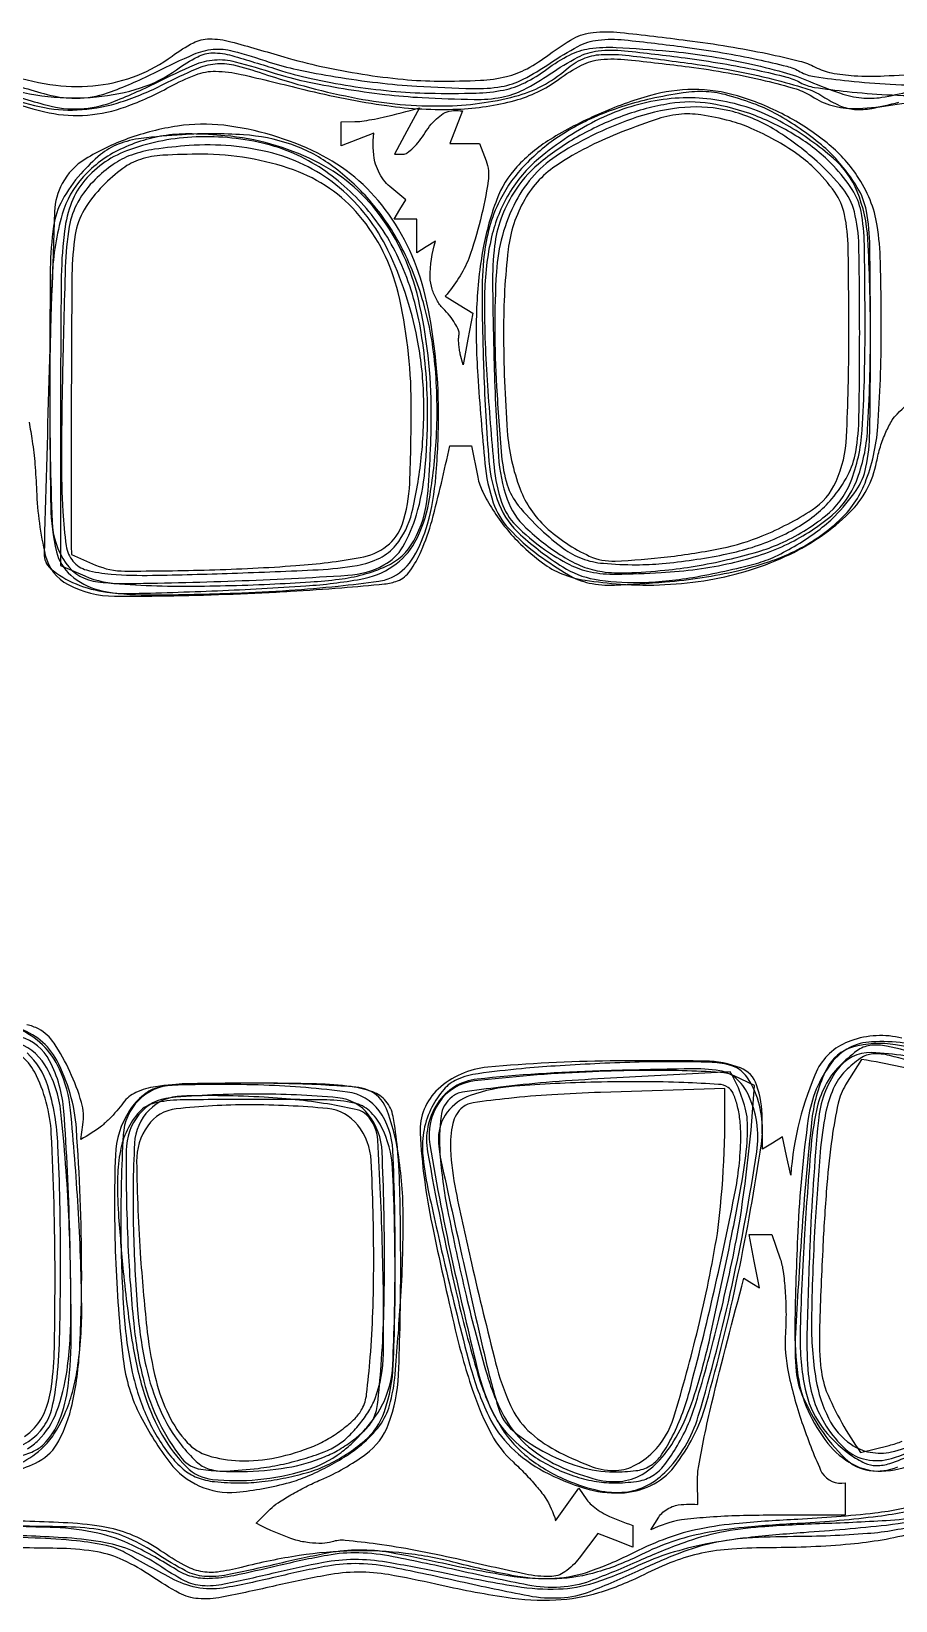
# Model space of a CAD drawing. Extents: x 0 to 564, y 0 to 802.
# Drawn here: x 251.3 to 331.3, y 114.1 to 259.4 of the extents above; entities that cross this region are included whole.
import ezdxf

# ---------------------------------------------------------------- set-up
doc = ezdxf.new("R2010")
doc.units = 0

msp = doc.modelspace()

# ---------------------------------------------------------------- linework, layer by layer
at = {"color": 8}
for points in [[(248, 255, 0.019295), (252.764309, 253.527975, 0.07595), (255.809729, 253.193253, 0.081225), (258.711459, 253.79426, 0.023998), (262.8797, 255.627319, -0.01186), (266.335151, 257.248139, -0.082278), (268.139782, 257.710258, -0.087736), (269.949405, 257.549647, -0.014409), (273.32605, 256.533325, 0.028371), (275.901023, 255.836013, 0.01149), (279.477032, 255.167709, 0.011325), (283.366574, 254.623059, 0.01413), (287, 254.301697, 0.007828), (292.181377, 254.071986, 0.049764), (294.806465, 254.258141, 0.076034), (296.843977, 254.937911, 0.031926), (299.333008, 256.421875, -0.028446), (301.89882, 257.975933, -0.092535), (303.788242, 258.566956, -0.056392), (306.220898, 258.58144, -0.00604), (311.833008, 257.911621, -0.009044), (315.297961, 257.391672, -0.0108), (318.541569, 256.772453, -0.009646), (321.242929, 256.141301, -0.066985), (322.5, 255.635437, 0.093255), (323.820558, 255.182545, 0.010364), (326.99688, 254.787666, 0.012328), (330.832886, 254.486685, 0.009695), (335, 254.343872, -0.005016)], [(249.21247, 128.056568, 0.186725), (252.443298, 130.222534), (252.443298, 130.222534, 0.095969), (253.221111, 131.96586, 0.032115), (253.679012, 134.73114, 0.019931), (253.931098, 138.925113, 0.005044), (254, 145.754639, 0.011212), (253.76507, 156.229847, 0.062467), (252.818007, 161.759705, 0.134031), (250.905589, 164.804218, 0.140418)], [(334.206787, 163.628235, 0.008505), (330.760206, 164.566933, 0.078892), (329.22718, 164.707504, 0.137253), (328.08429, 164.30474, 0.043472), (326.686676, 163.131104, 0.092484), (325.559855, 161.487406, 0.055602), (324.846539, 159.224976, 0.028385), (324.345673, 155.607375, 0.005025), (323.861389, 148.776123, 0.011891), (323.53908, 140.054922, 0.044238), (323.951912, 134.579712, 0.07532), (325.121009, 130.980046, 0.124486), (327.197845, 128.573975, 0.108176), (328.960639, 127.838022, 0.098088), (330.936386, 127.86879, 0.067434), (333.336136, 128.733327, 0.024901)], [(333.681335, 121.159363, -0.04671), (328.733269, 120.302877, -0.018732), (321.862274, 120.023865, 0.015641), (317.539108, 119.875085, 0.03809), (314.384094, 119.424606, 0.038561), (311.356849, 118.504568, 0.01639), (307.45816, 116.833618, -0.016283), (303.007706, 114.925056, -0.078462), (300.324932, 114.33651, -0.062387), (297.324279, 114.532602, -0.007986), (290.990662, 115.855042, 0.006607), (284.82854, 117.159402, 0.041664), (281.640522, 117.518288, 0.052276), (278.74049, 117.298523, 0.013863), (274.191956, 116.339417, -0.012647), (269.349732, 115.306041, -0.08464), (266.897057, 115.266586, -0.081692), (264.53394, 116.038739, -0.011362), (260, 118.524841, 0.079432), (258.250973, 119.194724, 0.025063), (255.478453, 119.633972, 0.018884), (251.655772, 119.899096, 0.007539), (246.404984, 119.985229, -0.004783)]]:
    msp.add_lwpolyline(points, format="xyb", dxfattribs=at)
at = {"color": 250}
for points in [[(249.352097, 255.307983, 0.046337), (253.549203, 254.395522, 0.05996), (257.486727, 254.388885, 0.064156), (261.097047, 255.296263, 0.065661), (264.328644, 257.084839, -0.038423), (266.297359, 258.318671, -0.123021), (267.791416, 258.681465, -0.064966), (269.765793, 258.410585, -0.005621), (274.662354, 257.016663, 0.018572), (278.140606, 256.123181, 0.014695), (281.957973, 255.409149, 0.014917), (285.720082, 254.93378, 0.022404), (289.023773, 254.764954, 0.012976), (292.881426, 254.840901, 0.047942), (295.290756, 255.183983, 0.06468), (297.201843, 255.917398, 0.039017), (299.24292, 257.236084, -0.03693), (301.507831, 258.712807, -0.101044), (303.322998, 259.279381, -0.052424), (305.823613, 259.270368, -0.004743), (312.037842, 258.534668, -0.00901), (315.846094, 257.977187, -0.010563), (319.434048, 257.307594, -0.009586), (322.432767, 256.621901, -0.061939), (323.878479, 256.065002, 0.075349), (325.389821, 255.528723, 0.033571), (327.49173, 255.267921, 0.025198), (330.272455, 255.251386, 0.010963), (333.959961, 255.49646, -0.012789)], [(250.663658, 129.297036, 0.060402), (251.595016, 130.10498), (251.595016, 130.10498, 0.093024), (252.607169, 131.755644, 0.058128), (253.166372, 133.960243, 0.028592), (253.432091, 137.490838, 0.004668), (253.491226, 144.35498, 0.012945), (253.14555, 157.341381, 0.106661), (251.605877, 163.014389, 0.229678), (248.367329, 165.434372, 0.084969)], [(335.286812, 162.603698, 0.034407), (328.170929, 164.190491), (326.699615, 161.845276), (326.699615, 161.845276, 0.08713), (326.008481, 160.146823, 0.018002), (325.438976, 156.956245, 0.01543), (324.962987, 152.637727, 0.007134), (324.597992, 147, 0.004216), (324.283416, 139.50554, 0.030892), (324.384762, 135.91864, 0.061971), (324.909998, 133.499467, 0.053613), (328.088898, 127.805481), (330.733459, 128.469238), (330.733459, 128.469238, 0.03371), (331.93928, 128.859882, 0.017398)], [(332.978455, 120.337967, -0.041478), (327.141968, 119.325222, -0.022229), (319.830261, 119, 0.017076), (316.177351, 118.875208, 0.035004), (313.341438, 118.480545, 0.038744), (310.777841, 117.727505, 0.026473), (308, 116.5, -0.04331), (303.804595, 114.812313, -0.062651), (299.871181, 114.134041, -0.049762), (295.263734, 114.382257, -0.017595), (288.764404, 115.621765, 0.012488), (284.376779, 116.5051, 0.045676), (281.552242, 116.738388, 0.043418), (278.661905, 116.461045, 0.010524), (273.957458, 115.490295, -0.007043), (268.929196, 114.416146, -0.068173), (266.756409, 114.285103, -0.104703), (264.995051, 114.800263, -0.025922), (262.408325, 116.36853, 0.039083), (259.807351, 117.853292, 0.067127), (257.431574, 118.60524, 0.037769), (254.126774, 118.926732, 0.005368), (247.302658, 119, -0.004565)]]:
    msp.add_lwpolyline(points, format="xyb", dxfattribs=at)
at = {"color": 9}
for points in [[(248, 254, 0.019352), (252.768351, 252.527319, 0.076188), (255.816216, 252.194489, 0.081167), (258.725164, 252.800202, 0.023765), (262.918182, 254.646545, -0.012861), (266.401021, 256.271658, -0.083822), (268.269638, 256.736084, -0.083998), (270.185522, 256.56077, -0.012943), (273.864532, 255.483948, 0.025231), (276.589741, 254.758479, 0.01166), (280.194588, 254.078636, 0.011518), (284.024917, 253.538671, 0.015691), (287.5, 253.240356, 0.009061), (292.290745, 253.067157, 0.050271), (294.855141, 253.279053, 0.072864), (296.88099, 253.969271, 0.031595), (299.333008, 255.429138, -0.028518), (301.897847, 256.97759, -0.092281), (303.789364, 257.567039, -0.056241), (306.22482, 257.580887, -0.006049), (311.833008, 256.911621, -0.009044), (315.297961, 256.391672, -0.0108), (318.541569, 255.772453, -0.009646), (321.242929, 255.141301, -0.066985), (322.5, 254.635437, 0.092223), (323.805672, 254.184663, 0.011018), (326.850002, 253.797585, 0.012833), (330.524432, 253.507558, 0.010216), (334.5, 253.377625, -0.005667)], [(250.09696, 127.430893, 0.040871), (251.49826, 127.928735, 0.090833), (252.427063, 128.569946), (252.427063, 128.569946, 0.103675), (253.905916, 130.833093, 0.062529), (254.693407, 133.952385, 0.031552), (254.988746, 138.9259, 0.0056), (254.849014, 148.258789, 0.011202), (254.306368, 159.42199, 0.102406), (252.992664, 164.076721, 0.206876), (250.285101, 166.2825, 0.069016)], [(333.883728, 164.620117, 0.010059), (330.497609, 165.426127, 0.086245), (328.94762, 165.490494, 0.130556), (327.742991, 164.995039, 0.033899), (326.150116, 163.604675, 0.077691), (324.799738, 161.753874, 0.067375), (323.99622, 159.487495, 0.031122), (323.464921, 155.821949, 0.004149), (322.891266, 148.022522, 0.010855), (322.488381, 138.747108, 0.056857), (322.956329, 133.669098, 0.102919), (324.407413, 130.335922, 0.08623), (327.14566, 127.610535, 0.042482), (328.469914, 126.841547, 0.110177), (329.54031, 126.60025, 0.082552), (330.793395, 126.805661, 0.017141), (332.887726, 127.597534, 0.0231)], [(334.077789, 122.013626, -0.04385), (330.853852, 121.524769, -0.007448), (324.637909, 121.226501, 0.009775), (318.863168, 120.922442, 0.031719), (315.06406, 120.404213, 0.037461), (311.705711, 119.460738, 0.018184), (307.57132, 117.78479, -0.01558), (303.018363, 115.91157, -0.076037), (300.299156, 115.339432, -0.061418), (297.282535, 115.542096, -0.008012), (290.966095, 116.860596, 0.006621), (284.799278, 118.165763, 0.042125), (281.620506, 118.520462, 0.052287), (278.713294, 118.294536, 0.013378), (274.090179, 117.315002, -0.007976), (270.040712, 116.411196, -0.041781), (267.776459, 116.137886, -0.075453), (266.176158, 116.321131, -0.074587), (264.695374, 116.970947, 0.026027), (260.687911, 119.214502, 0.060531), (257.445086, 120.35218, 0.044788), (253.471576, 120.859475, 0.009228), (246.404984, 120.993835, -0.004773)]]:
    msp.add_lwpolyline(points, format="xyb", dxfattribs=at)
at = {"color": 253}
for points in [[(248.361694, 254.292969, 0.048091), (252.838705, 253.346263, 0.051275), (257.316931, 253.302284, 0.054916), (261.40892, 254.141838, 0.076824), (264.739655, 255.814636, -0.032531), (266.703418, 257.028754, -0.121929), (268.099049, 257.379234, -0.071581), (269.862036, 257.131617, -0.006642), (274.080994, 255.846191, 0.023064), (277.205484, 255.005272, 0.015474), (280.841339, 254.321686, 0.0152), (284.612943, 253.849685, 0.018678), (288.155396, 253.648438, 0.010467), (292.473162, 253.655121, 0.044779), (295.029915, 253.942627, 0.065783), (296.98436, 254.618313, 0.042724), (299.025421, 255.868652, -0.039808), (301.140023, 257.18106, -0.082738), (302.982811, 257.772949, -0.050417), (305.447043, 257.883753, -0.007649), (310.369995, 257.533081, -0.017163), (313.862138, 257.109421, -0.014156), (317.550755, 256.425392, -0.014469), (320.923481, 255.597861, -0.03394), (323.370789, 254.739319, 0.017543), (326.215847, 253.635297, 0.05924), (328.160088, 253.207184, 0.065369), (330.047688, 253.267905, 0.024664), (332.635132, 253.82489, -0.021356)], [(250.933993, 128.165271, 0.064362), (251.944229, 128.944214), (251.944229, 128.944214, 0.107718), (253.639399, 131.584325, 0.055386), (254.59923, 135.414803, 0.034629), (254.968979, 141.040375, 0.010126), (254.762131, 149.711731, 0.01554), (254.039031, 159.312057, 0.111087), (252.550713, 163.692566, 0.193251), (249.709651, 165.808796, 0.066021)], [(335.170593, 163.83075, 0.063629), (329.122171, 164.83172, 0.255457), (325.884136, 163.214119, 0.128808), (324.1733, 158.54289, 0.013624), (323.382446, 146.866394, 0.003821), (323.119536, 138.838644, 0.029149), (323.244862, 135.063446, 0.06077), (323.782209, 132.577225, 0.05796), (324.906494, 130.25, 0.066826), (326.694017, 128.124725, 0.136507), (328.624676, 127.151985, 0.121496), (330.938416, 127.259488, 0.047289), (333.930542, 128.464111)], [(334.834064, 121.953728, -0.045652), (330.472154, 121.070546, -0.009943), (322.821777, 120.390564, 0.010267), (317.671045, 119.929388, 0.021536), (313.698242, 119.317177, 0.026861), (310.433327, 118.484643, 0.033118), (307.504211, 117.349915, -0.030249), (303.386315, 115.727373, -0.069852), (300.118736, 115.148338, -0.050235), (296.2069, 115.40091, -0.009875), (289.27655, 116.695068, 0.009258), (284.197937, 117.649906, 0.042186), (281.204426, 117.898949, 0.046117), (278.335291, 117.629932, 0.012473), (273.866486, 116.674622, -0.006977), (269.157273, 115.613674, -0.068337), (267.129456, 115.469093, -0.106224), (265.488896, 115.93541, -0.026588), (263.089935, 117.37915, 0.047365), (260.669913, 118.701998, 0.05504), (258.161602, 119.465889, 0.031749), (254.600085, 119.903195, 0.005878), (248, 120.213257, -0.005015)]]:
    msp.add_lwpolyline(points, format="xyb", dxfattribs=at)
at = {"color": 254}
for points in [[(248.872131, 253.36731, 0.050943), (252.501966, 252.3101, 0.064239), (255.992899, 252.123802, 0.060262), (259.588052, 252.835244, 0.038244), (263.538208, 254.469116, -0.013839), (266.58415, 255.906721, -0.07616), (268.333466, 256.374466, -0.087785), (270.0293, 256.262597, -0.021579), (272.721405, 255.476379, 0.034807), (281.48651, 253.16611, 0.050352), (289.45985, 252.466568, 0.06031), (296.093711, 253.358034, 0.115609), (300.820923, 255.844666, -0.075169), (302.380553, 256.832075, -0.092335), (304.055782, 257.224678, -0.04122), (306.649072, 257.130403, -0.0047), (312.463531, 256.381287, -0.012659), (316.294917, 255.751818, -0.014183), (319.94585, 254.948738, -0.013549), (323.003369, 254.096035, -0.070352), (324.585297, 253.352173, 0.040916), (326.165279, 252.492606, 0.085407), (327.519638, 252.152451, 0.066751), (329.116153, 252.244571, 0.017605), (331.614502, 252.819397, -0.027254)], [(250.287573, 126.840767, 0.086128), (252.465347, 128.374451), (252.465347, 128.374451, 0.056957), (253.508376, 129.686629, 0.037739), (254.401966, 131.393127, 0.034683), (255.101189, 133.384996, 0.029862), (255.56073, 135.556396, 0.04046), (255.960228, 141.424511, 0.01168), (255.630495, 150.513947, 0.009274), (254.926678, 159.499639, 0.082893), (253.904053, 163.311218, 0.188499), (250.055312, 167.048048, 0.123787)], [(335.527854, 164.496808, 0.045117), (331.328217, 165.563538, 0.108547), (327.34693, 165.333622, 0.212367), (324.949265, 163.344856, 0.0875), (323.577974, 158.669104, 0.010653), (322.619507, 147.978699, 0.003143), (322.053859, 138.841549, 0.03796), (322.125435, 135.32341, 0.082789), (322.776663, 132.889353, 0.039516), (324.350342, 130.046814, 0.053255), (326.667268, 127.245335, 0.157766), (328.87516, 126.150276, 0.13513), (331.530119, 126.473544, 0.035086)], [(334.896351, 123.003983, -0.043117), (329.695502, 121.892783, -0.017863), (322.526794, 121.256042, 0.009761), (317.319637, 120.878428, 0.025472), (313.605026, 120.34417, 0.033452), (310.615855, 119.546875, 0.034223), (307.783234, 118.362732, -0.043394), (303.732286, 116.755734, -0.063285), (299.948158, 116.127487, -0.048972), (295.460891, 116.395904, -0.016125), (288.961609, 117.644897, 0.01167), (284.476913, 118.548203, 0.045554), (281.661789, 118.786301, 0.045025), (278.834194, 118.512143, 0.011221), (274.285889, 117.547058, -0.007379), (269.446358, 116.481297, -0.069467), (267.327229, 116.346992, -0.103162), (265.583204, 116.85041, -0.024503), (262.968414, 118.402222, 0.039098), (260.335989, 119.862434, 0.065096), (257.915833, 120.606522, 0.036738), (254.551928, 120.926477, 0.005347), (247.676422, 121, -0.004575)]]:
    msp.add_lwpolyline(points, format="xyb", dxfattribs=at)
at = {"color": 7}
for points in [[(248.945465, 253.021484, 0.043736), (252.945514, 251.836313, 0.070214), (256.491396, 251.621758, 0.067641), (260.050796, 252.398444, 0.037629), (264.103027, 254.233093, -0.03334), (266.538779, 255.361085, -0.096877), (268.358025, 255.680656, -0.051876), (270.72884, 255.387754, -0.004722), (276.524841, 253.993774, 0.026399), (284.203033, 252.495733, 0.044918), (290.730999, 252.168274, 0.055454), (296.065022, 252.976883, 0.094126), (300.11908, 254.929932, -0.041484), (302.234547, 256.237769, -0.09423), (304.032513, 256.760406, -0.050194), (306.518372, 256.747177, -0.005481), (312.204407, 256.081238, -0.012597), (315.815118, 255.52541, -0.014266), (319.245331, 254.806961, -0.013552), (322.112739, 254.037733, -0.072836), (323.574829, 253.359009, 0.075689), (325.449368, 252.501683, 0.073472), (327.51368, 252.229317, 0.034336), (330.66141, 252.494801, 0.004571), (337.248413, 253.570862, -0.038203)], [(251.080247, 223.191025, -0.011475), (251.379887, 221.44854, -0.016212), (251.62826, 219.296897, -0.011007), (251.777359, 216.835144, 0.048569), (252.590069, 210.875729, 0.217196), (254.699068, 208.160263, 0.12007), (259.002136, 207.090323, 0.01123), (270, 207.285583, 0.004154), (275.295363, 207.542699, 0.005769), (280.034229, 207.867165, 0.00368), (284.001026, 208.214187, 0.070767), (285.20163, 208.502808, 0.145679), (286.355966, 209.410751, 0.051483), (287.397644, 211.263824, 0.03508), (288.399736, 214.104781, 0.012772), (290.038116, 221), (291.044037, 221), (292.049988, 221), (292.631378, 218.093079), (292.631378, 218.093079, 0.06574), (293.090276, 216.747537, 0.027493), (294.035595, 215.076973, 0.026617), (295.257785, 213.376316, 0.031174), (296.595276, 211.907654, 0.030814), (298.635061, 210.160859, 0.06661), (300.430946, 209.147942, 0.058176), (302.580745, 208.56614, 0.018969), (305.853271, 208.204224, 0.060046), (314.065649, 208.596581, 0.069521), (321.525127, 210.957367, 0.081821), (327.036016, 214.797602, 0.154581), (329.570618, 219.524658, -0.029839), (329.917828, 220.912781, -0.028664), (330.431519, 222.268982, -0.029902), (331.023931, 223.409204, -0.084993), (333, 225.244873)], [(331.914014, 166.179067, 0.142199), (327.186211, 165.935921, 0.186872), (324.095366, 163.31468, 0.085291), (321.613251, 153.5), (321.230957, 155.262268), (320.848633, 157.024475), (319.924316, 156.453247), (319, 155.881958), (318.98468, 158.690979), (318.98468, 158.690979, 0.079658), (318.461167, 161.846044, 0.224477), (316.951614, 163.418335, 0.087246), (313.686068, 164.046595, 0.007005), (304.885559, 164.06427, 0.019493), (293.56211, 163.48647, 0.164927), (288.96323, 161.449951, 0.223346), (287.302748, 157.38186, 0.038476), (288.402008, 148.898499, 0.006182), (290.555652, 139.18278, 0.024695), (292.239471, 133.324532, 0.041101), (293.905457, 129.506252, 0.084424), (295.90509, 126.940491, -0.016031), (297.019311, 125.854838, -0.016479), (298.051117, 124.709663, -0.016445), (298.878206, 123.660373, -0.064445), (299.847748, 121.5), (300.923859, 123), (302, 124.5), (302.75, 123.427063), (302.75, 123.427063, 0.061243), (303.16144, 122.969506, 0.028466), (303.793755, 122.479607, 0.027679), (304.525004, 122.034379, 0.034543), (307, 121.062744), (307, 120.062744), (307, 119.062744), (305.37204, 119.6875), (303.74408, 120.312195), (302.02887, 118.038269), (302.02887, 118.038269, -0.078649), (300.70892, 116.764547, -0.15204), (299.324329, 116.322807, -0.054222), (297.066589, 116.552244, -0.003594), (290.683807, 117.95813, 0.009497), (286.856187, 118.753922, 0.012341), (283.321037, 119.329193, 0.010055), (280.368229, 119.674835, 0.101273), (279.141876, 119.545044, -0.0726), (278.226337, 119.395032, -0.035387), (277.041336, 119.458229, -0.034157), (275.794281, 119.701053, -0.041748), (272.122406, 121.265259), (273.415466, 122.558289), (273.415466, 122.558289, -0.049095), (274.138969, 123.152129, -0.015506), (275.326183, 123.893425, -0.015319), (276.709368, 124.642827, -0.016433), (278.104248, 125.287659, 0.05938), (282.265441, 127.663403, 0.144407), (284.374069, 130.45697, 0.079847), (285.295681, 134.994336, 0.010259), (285.5, 144.951294, 0.005034), (285.432534, 151.652712, 0.017196), (285.19495, 156.005882, 0.023532), (284.796642, 158.917238, 0.128121), (284.127563, 160.346313, 0.134107), (282.920142, 161.192797, 0.052553), (280.927277, 161.680084, 0.028054), (277.697452, 161.934826, 0.005654), (271.934265, 162, 0.005101), (265.884568, 161.938275, 0.031971), (262.805035, 161.677971, 0.068335), (260.978997, 161.143569, 0.131923), (259.806702, 160.188782, -0.023135), (259.209964, 159.437495, -0.018085), (258.497009, 158.677811, -0.018429), (257.780323, 158.018005, -0.041873), (255.866241, 156.799316), (256.075592, 158.149658), (256.075592, 158.149658, 0.109997), (255.939723, 160.226895, 0.037488), (254.870544, 163.072861, 0.037094), (253.404548, 165.703194, 0.12484), (251.960556, 167.021118, 0.076876), (250.879585, 167.401, 0.01558)], [(334.290012, 123.190018, -0.044605), (329.415729, 122.199594, -0.015555), (322.271576, 121.625366, 0.009404), (316.845631, 121.256298, 0.02818), (313.168247, 120.72657, 0.037258), (310.182566, 119.887735, 0.030171), (307.128204, 118.564941, -0.031426), (303.059689, 116.815027, -0.071309), (299.785748, 116.148018, -0.06057), (296.13659, 116.375979, -0.017759), (290.644348, 117.597778, 0.034656), (285.935293, 118.479647, 0.034283), (281.132389, 118.707008, 0.032475), (276.109035, 118.273103, 0.025301), (270.738251, 117.174988, -0.030278), (268.548422, 116.749862, -0.084006), (266.986279, 116.806755, -0.076252), (265.444189, 117.380576, -0.02195), (263.271271, 118.719788, 0.04509), (260.757484, 120.113094, 0.059232), (258.251314, 120.881943, 0.032917), (254.675152, 121.289704, 0.005295), (247.657364, 121.550415, -0.004407)]]:
    msp.add_lwpolyline(points, format="xyb", dxfattribs=at)
for points in [[(321.984863, 211.25708), (321.984863, 211.25708, 0.0702), (326.101949, 214.081108, 0.114036), (328.493847, 217.560028, 0.075766), (329.675662, 222.747891, 0.018152), (329.998444, 231.602112, 0.005743), (329.925621, 238.019795, 0.032959), (329.624348, 241.406418, 0.059031), (328.965236, 243.764596, 0.051209), (327.75, 246.027649, 0.074101), (324.981677, 249.040858, 0.049062), (321.049118, 251.627205, 0.048976), (316.677275, 253.403009, 0.072713), (312.592712, 253.990234, 0.068637), (308.622656, 253.433009, 0.034233), (303.836845, 251.713425, 0.034236), (299.335526, 249.359522, 0.069368), (296.255554, 246.823792, 0.095918), (294.398142, 243.809459, 0.043949), (293.147209, 239.344261, 0.037426), (292.533411, 233.811742, 0.025743), (292.633148, 227.5, 0.007015), (293.296757, 219.356188, 0.058327), (294.074383, 215.740799, 0.106152), (295.515691, 213.335753, 0.046907), (298.301086, 210.864807, 0.023014), (301.024149, 209.057768, 0.083233), (302.954391, 208.300697, 0.062901), (305.290097, 208.108601, 0.009488), (309.984863, 208.402649, 0.017879), (313.42027, 208.807425, 0.020125), (316.683479, 209.446121, 0.021702), (319.60157, 210.275523, 0.035193)], [(291.017761, 229.5), (291.017761, 229.5, -0.026777), (290.930174, 229.941614, -0.019192), (290.877979, 230.442307, -0.019453), (290.865159, 230.924306, -0.03894), (290.899445, 231.303589, 0.145626), (290.84905, 231.717251, 0.034281), (290.524429, 232.342346, 0.032467), (290.03553, 233.038253, 0.027013), (289.431458, 233.711426, -0.071469), (288.837, 234.505301, -0.052931), (288.415226, 235.519028, -0.052509), (288.212921, 236.608547, -0.066989), (288.71109, 239.939453), (287.85553, 239.410706), (287, 238.881958), (287, 240.440979), (287, 242), (285.940979, 242), (284.881958, 242), (285.429962, 242.886719), (285.977966, 243.773376), (284.488983, 245.009155), (284.488983, 245.009155, -0.062885), (283.919038, 245.617901, -0.044236), (283.437389, 246.424202, -0.04455), (283.109112, 247.293658, -0.068099), (283, 249.937256), (281.5, 249.361633), (280, 248.786011), (280, 249.893005), (280, 251), (281.25, 251.013672), (281.25, 251.013672, 0.03141), (281.888707, 251.060842, 0.010117), (282.827087, 251.209152, 0.010046), (283.866929, 251.416776, 0.011095), (287.226959, 252.292603), (286.078308, 250.146301), (284.929626, 248), (285.724274, 248), (285.724274, 248, 0.160084), (286.111005, 248.127075, 0.03493), (286.652378, 248.587509, 0.033026), (287.231434, 249.234356, 0.026476), (287.767914, 250, -0.036322), (288.326954, 250.76532, -0.040439), (288.97274, 251.412491, -0.044329), (289.60696, 251.862433, -0.132882), (291.213989, 252), (290.638367, 250.5), (290.062775, 249), (291.424408, 249), (292.786011, 249), (293.401794, 247.395325), (293.401794, 247.395325, -0.130946), (293.601338, 245.519906, -0.021747), (292.881367, 241.929405, -0.024259), (291.813978, 238.351092, -0.07835), (289.628601, 234.847595), (290.901794, 234.060669), (292.174988, 233.273804), (291.723663, 230.886902), (291.272369, 228.5), (291.017761, 229.5)], [(284.818115, 208.902649), (284.818115, 208.902649, 0.137127), (286.68292, 210.689147, 0.066588), (287.982582, 213.751961, 0.0469), (288.758953, 218.153306, 0.020219), (289, 224.111694, 0.056717), (287.771315, 234.908568, 0.104401), (284.06358, 242.894386, 0.117768), (277.814618, 248.089991, 0.085526), (269.111176, 250.673218, 0.067082), (264.843041, 250.604594, 0.048835), (260.235382, 249.439674, 0.05064), (256.290744, 247.551581, 0.133735), (254.158264, 245.295715, 0.114025), (253.454302, 242.694827, 0.001758), (252.927198, 227.080406, 0.001027), (252.474147, 211.004641, 0.227314), (253.080399, 209.650391, 0.07864), (255.433734, 208.220924, 0.064226), (258.283556, 207.460899, 0.035374), (262.544232, 207.197976, 0.007048), (270.173279, 207.374878, 0.007151), (275.171075, 207.632883, 0.009517), (279.702942, 208.018623, 0.007162), (283.462106, 208.4653, 0.089942)], [(251.960556, 126.978882), (251.960556, 126.978882, 0.151254), (253.839523, 128.881447, 0.064974), (255.07341, 132.270538, 0.041706), (255.774097, 137.389735, 0.014195), (255.956451, 144.899231, 0.01687), (255.468289, 157.792255, 0.104738), (253.647305, 164.117867, 0.200121), (250.005803, 167.103556, 0.091238), (243.775742, 167.790161, 0.083819), (237.209736, 166.187128, 0.180241), (233.500986, 162.638367, 0.132928), (232.3708, 156.648152, 0.038274), (233.83313, 147.248596, -0.002675), (234.663565, 143.628568, -0.002644), (235.458467, 139.986046, -0.002594), (236.120906, 136.790127, -0.010202), (236.478699, 134.810303, 0.128349), (238.419718, 130.389005, 0.108802), (242.381426, 127.152031, 0.109523), (247.313057, 125.89208, 0.131589)], [(336.814087, 128.980286), (336.814087, 128.980286, 0.050417), (340.279062, 132.066573, 0.073824), (342.564217, 135.442802, 0.062062), (344.014843, 139.767054, 0.025665), (344.928772, 145.881042, 0.036541), (345.118902, 153.796364, 0.106645), (343.713913, 159.045723, 0.131893), (340.493733, 162.598872, 0.070403), (335.070648, 165.096985, 0.084491), (329.109602, 165.830963, 0.222127), (325.388172, 163.878258, 0.128605), (323.239184, 158.71799, 0.023194), (322.27124, 148.274536, 0.00721), (321.996901, 139.601131, 0.039518), (322.286125, 134.926765, 0.070295), (323.222186, 131.685565, 0.061327), (325.050842, 128.662476, 0.102295), (327.351764, 126.722873, 0.131634), (330.031483, 126.081985, 0.103487), (333.16481, 126.826382, 0.046891)], [(310.816071, 126.493286), (310.816071, 126.493286, 0.097805), (313.787111, 132.320205, 0.01739), (316.731499, 144.261185, 0.015069), (318.89797, 156.383949, 0.144553), (318.171692, 161.522522, 0.074079), (317.279987, 162.897266, 0.136953), (316.171268, 163.616211, 0.067663), (314.329834, 163.928421, 0.008469), (310.271454, 163.99292, 0.007379), (307.186817, 163.944105, 0.004307), (303.491142, 163.799171, 0.004307), (299.792782, 163.59027, 0.00728), (296.698425, 163.343445, 0.010152), (292.671212, 162.880468, 0.067602), (290.728786, 162.343384, 0.116266), (289.489472, 161.427859, 0.056512), (288.387726, 159.782898, 0.069991), (287.65871, 157.705421, 0.07018), (287.532066, 155.509407, 0.032403), (288.021591, 152.210344, 0.004099), (289.595337, 145.182312, 0.008019), (291.909776, 135.906731, 0.046704), (293.653347, 131.187492, 0.08659), (295.723608, 128.287558, 0.073196), (298.768127, 126.058777, 0.047596), (302.533979, 124.507877, 0.083089), (305.872307, 124.072289, 0.103443), (308.656631, 124.760162, 0.114475)], [(275.218933, 125.044006), (275.218933, 125.044006, 0.033069), (276.855381, 125.617368, 0.02023), (278.703659, 126.495583, 0.020243), (280.471339, 127.518296, 0.033641), (281.859436, 128.535156, 0.056138), (283.55841, 130.325811, 0.095242), (284.467113, 132.173538, 0.04557), (284.979234, 135.051965, 0.004941), (285.485962, 141.785278, 0.016986), (285.731195, 149.625936, 0.03827), (285.261009, 155.549866, 0.052288), (284.176002, 159.625435, 0.213071), (282.407349, 161.397156, 0.072129), (281.357313, 161.634668, 0.005882), (278.538055, 161.822929, 0.007804), (275.154213, 161.956003, 0.005925), (271.441254, 162, 0.005162), (265.585533, 161.939547, 0.051228), (263.149487, 161.638359, 0.117639), (261.671686, 160.906952, 0.074379), (260.385101, 159.465027, 0.137551), (259.077055, 155.333923, 0.01738), (259.091194, 145.884163, 0.019767), (259.809986, 136.417187, 0.090733), (261.411285, 131.17157, 0.043528), (264.131167, 126.873994, 0.126131), (266.87138, 124.709259, 0.127711), (270.293238, 124.144316, 0.045149)], [(309.394958, 121.830078), (309.394958, 121.830078, -0.077279), (309.778073, 122.277728, -0.053313), (310.328926, 122.656326, -0.052836), (310.954211, 122.913388, -0.071239), (313, 123), (312.986481, 125.25), (312.986481, 125.25, -0.045448), (313.099505, 126.579009, -0.006568), (313.610607, 129.253754, -0.0074), (314.305187, 132.408038, -0.00627), (317.287201, 143.940552), (317.999146, 143.500549), (318.71109, 143.060547), (318.238953, 145.530273), (317.766846, 148), (318.81604, 148), (319.865234, 148), (320.637909, 145.75), (320.637909, 145.75, -0.048819), (320.916757, 144.576259, -0.016146), (321.099781, 142.812515, -0.015905), (321.177661, 140.832116, -0.017404), (321.125153, 138.909607, 0.068455), (321.408059, 135.123996, 0.030554), (322.755417, 130.300285, 0.023623), (324.507107, 125.923549, 0.293751), (326.666656, 125), (326.666656, 123.5), (326.666656, 122), (319.415131, 122), (319.415131, 122, 0.008448), (316.510719, 121.950922, 0.010132), (313.78088, 121.803215, 0.008973), (311.49459, 121.59167, 0.064138), (308.671906, 120.660095), (309.394958, 121.830078)]]:
    msp.add_lwpolyline(points, format="xyb", close=True, dxfattribs=at)
at = {"color": 254}
for points in [[(318.439606, 210.123169), (318.439606, 210.123169, 0.045133), (320.187831, 210.765488, 0.02495), (322.19437, 211.841423, 0.02469), (324.134612, 213.144624, 0.036158), (325.689606, 214.489624, 0.045285), (327.67124, 216.866828, 0.101577), (328.586201, 219.019341, 0.046167), (328.935831, 222.268395, 0.003732), (329, 230.865173, 0.003448), (328.940718, 239.460474, 0.042128), (328.619175, 242.730995, 0.09227), (327.77667, 244.927721, 0.042599), (325.9534, 247.400269, 0.038876), (324.461683, 248.854147, 0.023081), (322.482262, 250.354813, 0.023015), (320.356979, 251.676949, 0.036437), (318.414978, 252.585632, 0.023044), (315.802296, 253.447759, 0.054521), (313.78297, 253.781334, 0.050872), (311.656374, 253.681568, 0.01791), (308.65033, 253.121033, 0.042224), (303.911553, 251.631441, 0.053363), (299.872879, 249.448204, 0.058632), (296.700032, 246.669108, 0.072945), (294.524994, 243.411438, 0.049288), (293.640163, 240.945937, 0.04), (293.175541, 238.174706, 0.024549), (293.032187, 234.30924, 0.005905), (293.185028, 227.896851, 0.011431), (293.671374, 219.59252, 0.075831), (294.626102, 215.564583, 0.114448), (296.588083, 212.769385, 0.040693), (300.5, 209.79834, 0.099729), (303.442043, 208.659282, 0.047209), (307.515747, 208.348076, 0.038332), (312.545268, 208.825946, 0.022639)], [(281.806854, 208.662659), (281.806854, 208.662659, 0.104165), (284.76948, 209.851375, 0.120762), (286.816837, 212.087837, 0.081952), (288.100039, 215.745807, 0.027446), (288.774567, 221.388916, 0.03694), (288.708536, 228.156291, 0.047936), (287.602188, 234.256851, 0.052473), (285.480842, 239.567227, 0.062534), (282.394073, 243.985535, 0.053534), (278.975006, 247.039904, 0.073784), (275.317902, 248.919968, 0.06529), (270.935212, 249.795409, 0.032599), (265.269196, 249.804382, 0.013646), (261.479189, 249.459017, 0.062571), (259.339727, 248.928322, 0.083188), (257.701979, 247.959661, 0.035384), (255.868118, 246.178406, 0.058275), (254.168544, 243.761113, 0.087943), (253.358515, 241.324471, 0.033909), (253.053605, 237.409006, 0.002481), (253, 226.606689, 0.004314), (253.096735, 215.396367, 0.054046), (253.625832, 211.19397, 0.158308), (254.949256, 209.021986, 0.110563), (257.5, 207.663696, 0.07322), (260.243373, 207.32479, 0.004453), (268.531563, 207.591522, 0.006938), (276.719157, 208.0419, 0.026298)], [(309.958649, 125.958679), (309.958649, 125.958679, 0.125041), (313.059387, 131.171482, 0.017872), (316.184361, 143.304657, 0.016674), (318.467063, 155.63947, 0.150676), (317.659882, 161, 0.103638), (316.544724, 162.451511, 0.139446), (315.047096, 163.14209, 0.043333), (312.25656, 163.333097, 0.002702), (303.978363, 163.137085, 0.018906), (292.583869, 162.373853, 0.225037), (288.908653, 160.133736, 0.19114), (287.985129, 155.646636, 0.013279), (290.613007, 142.768738, 0.014757), (292.64507, 135.048256, 0.05779), (294.571957, 130.520195, 0.088615), (297.008801, 127.594862, 0.070428), (300.5, 125.411621, 0.041024), (303.465419, 124.375237, 0.078155), (305.972961, 124.128136, 0.094556), (308.108192, 124.664983, 0.087859)], [(278.633484, 126.630371), (278.633484, 126.630371, 0.065792), (282.150516, 128.90688, 0.13375), (283.993168, 131.605965, 0.073101), (284.81248, 135.932473, 0.010303), (285, 145.031372, 0.010646), (284.770668, 155.801003, 0.147197), (283.503941, 159.441193, 0.206162), (280.582271, 161.180624, 0.02402), (272.831665, 161.820251, 0.018403), (264.348572, 161.79909, 0.19115), (261.218784, 160.412514, 0.181616), (259.805907, 157.220424, 0.016331), (259.585907, 148.323547, 0.014621), (259.868782, 140.718686, 0.037276), (260.643471, 135.258446, 0.050584), (262.01332, 131.076335, 0.062307), (264.129517, 127.5625, 0.048414), (265.368754, 126.267155, 0.084561), (266.637848, 125.502869, 0.069509), (268.258642, 125.115598, 0.023941), (270.671448, 125, 0.029881), (272.655447, 125.118672, 0.020624), (274.877399, 125.478912, 0.020857), (276.992637, 126.004806, 0.039443)]]:
    msp.add_lwpolyline(points, format="xyb", close=True, dxfattribs=at)
at = {"color": 9}
for points in [[(321.38205, 211.942932), (321.38205, 211.942932, 0.063067), (325.461726, 214.597204, 0.124724), (327.691204, 217.721046, 0.078397), (328.736009, 222.50047, 0.014687), (329, 231.485535, 0.014009), (328.75779, 240.128522, 0.082), (327.770645, 244.54982, 0.11992), (325.576332, 247.610504, 0.045031), (321.252747, 250.697754, 0.08106), (315.677894, 252.849304, 0.08557), (309.815418, 253.059471, 0.080347), (303.923222, 251.267485, 0.061315), (298.26889, 247.578552, 0.083118), (295.536151, 244.362937, 0.077573), (293.918774, 240.356712, 0.054816), (293.266215, 234.914933, 0.01961), (293.496246, 227.090881, 0.005776), (294.142743, 219.043063, 0.059003), (294.837585, 215.776344, 0.114425), (296.158337, 213.647587, 0.0449), (298.82132, 211.414185, 0.032202), (301.124619, 210.02171, 0.070827), (303.061699, 209.340927, 0.052339), (305.455806, 209.120134, 0.011393), (309.604767, 209.26709, 0.018804), (312.962091, 209.589705, 0.022506), (316.087872, 210.153358, 0.024264), (318.917262, 210.942297, 0.032609)], [(279.799377, 208.653809), (279.799377, 208.653809, 0.075583), (284.166612, 209.864387, 0.162285), (286.709892, 212.20089, 0.104802), (287.986758, 216.37083, 0.021928), (288.328156, 224.046082, 0.05655), (287.138391, 234.589073, 0.103963), (283.533199, 242.397713, 0.11966), (277.509918, 247.398295, 0.091322), (269.22937, 249.712891, 0.018238), (266.184182, 249.877359, 0.036742), (263.784477, 249.742912, 0.042609), (261.673304, 249.282798, 0.035845), (259.539703, 248.451782, 0.096706), (256.118491, 245.926417, 0.115593), (254.160294, 242.441559, 0.05999), (253.229137, 236.742093, 0.010528), (253, 225.86084, 0.009202), (253.218828, 213.971007, 0.143593), (254.493885, 210.149551, 0.219308), (257.464531, 208.40206, 0.025233), (265.404999, 208.008667, 0.005972), (269.275544, 208.058633, 0.004983), (273.385033, 208.201782, 0.005034), (277.142713, 208.408111, 0.013651)], [(310.980164, 128.207764), (310.980164, 128.207764, 0.063465), (312.831238, 132.357038, 0.01282), (314.967091, 140.15863, 0.014325), (316.788204, 148.581396, 0.025127), (318.257141, 161.791992), (316.378571, 162.680176), (316.378571, 162.680176, 0.096631), (315.098078, 163.005787, 0.007633), (311.575687, 163.150558, 0.010142), (307.335775, 163.173998, 0.00759), (302.666321, 163.03418, 0.017364), (292.322449, 162.206608, 0.218079), (289.050137, 160.227272, 0.193141), (288.193038, 156.317093, 0.013315), (290.398041, 145, 0.004398), (292.518666, 135.854554, 0.040565), (293.78878, 131.992546, 0.086845), (295.31111, 129.628303, 0.057218), (297.767426, 127.512085, 0.033559), (299.574119, 126.454072, 0.034678), (301.486801, 125.660355, 0.036094), (303.409778, 125.165514, 0.044958), (305.246826, 125, 0.032929), (307.326516, 125.137112, 0.094893), (308.691936, 125.590942, 0.095386), (309.789026, 126.515576, 0.03349)], [(279.985809, 127.827209), (279.985809, 127.827209, 0.031537), (281.038838, 128.716727, 0.021415), (282.124321, 129.85083, 0.021625), (283.081729, 131.041015, 0.039887), (283.73526, 132.096375, 0.107213), (284.764804, 135.949332, 0.01216), (284.975174, 145.023376, 0.012277), (284.742103, 154.093259, 0.104915), (283.705719, 158, 0.092207), (282.609758, 159.434926, 0.131885), (281.190777, 160.159988, 0.048611), (278.660413, 160.447111, 0.003961), (271.983948, 160.5, 0.003734), (265.069167, 160.44836, 0.055174), (262.664284, 160.145752, 0.149473), (261.303069, 159.344239, 0.073869), (260.16864, 157.666016, 0.065649), (259.538458, 155.737476, 0.03942), (259.283405, 153.338547, 0.024535), (259.357933, 149.941959, 0.006533), (259.812683, 144.545227, 0.015404), (260.679743, 137.805016, 0.038647), (261.837864, 132.989159, 0.052378), (263.440737, 129.37969, 0.065802), (265.6651, 126.477783, 0.171688), (268.076989, 125.326527, 0.04985), (272.259773, 125.302834, 0.049485), (276.671797, 126.164369, 0.086879)]]:
    msp.add_lwpolyline(points, format="xyb", close=True, dxfattribs=at)
at = {"color": 253}
for points in [[(320.635254, 211.956787), (320.635254, 211.956787, 0.064732), (324.846738, 214.514337, 0.129602), (327.149426, 217.620094, 0.080467), (328.228919, 222.455727, 0.014763), (328.5, 231.634705, 0.003661), (328.441543, 239.61916, 0.043581), (328.127872, 242.691269, 0.096712), (327.314292, 244.718302, 0.047231), (325.579926, 246.912415, 0.061043), (322.334275, 249.567044, 0.049995), (318.322868, 251.57312, 0.051518), (314.148676, 252.687435, 0.079869), (310.427368, 252.681946, 0.047236), (306.070206, 251.544822, 0.042454), (301.83659, 249.579872, 0.044696), (298.268486, 247.092792, 0.07996), (295.935791, 244.396118, 0.051286), (294.774208, 241.998154, 0.059012), (294.193031, 239.524063, 0.030756), (294.007027, 235.904433, 0.004605), (294.148071, 228.619873, 0.009065), (294.550326, 220.012924, 0.069404), (295.36594, 216.058815, 0.118861), (297.084962, 213.427077, 0.047852), (300.5, 210.776978, 0.046046), (302.343738, 209.835115, 0.061356), (304.160866, 209.356194, 0.044329), (306.45334, 209.249426, 0.013038), (309.969604, 209.48938, 0.018907), (312.753809, 209.859114, 0.014379), (315.771362, 210.46637, 0.014597), (318.571411, 211.200867, 0.032694)], [(283.950378, 209.97345), (283.950378, 209.97345, 0.138664), (285.690667, 211.650712, 0.061488), (286.959713, 214.607285, 0.046568), (287.745804, 218.704475, 0.024338), (287.994415, 223.899231, 0.038794), (287.398653, 231.483504, 0.062403), (285.6054, 237.706024, 0.071251), (282.562766, 242.696733, 0.072136), (278.252716, 246.608704, 0.091472), (272.709902, 249.02146, 0.071412), (266.155403, 249.583504, 0.075668), (260.105733, 248.30614, 0.137136), (256.053619, 245.341064, 0.084314), (254.916287, 243.250677, 0.055666), (254.321115, 240.574539, 0.024025), (254.056592, 236.140063, 0.002885), (254, 209.935547), (256.25, 208.956726), (256.25, 208.956726, 0.105454), (259.716447, 208.253388, 0.006684), (270.155384, 208.496849, 0.006607), (280.59359, 209.01815, 0.107482)], [(309.912384, 127.615723), (309.912384, 127.615723, 0.055833), (311.548157, 130.254254, 0.036239), (312.850571, 133.602547, 0.020282), (314.194212, 138.695119, 0.004111), (316.135101, 147.837769, 0.006569), (317.145317, 153.152983, 0.024271), (317.575031, 156.54126, 0.039003), (317.574212, 158.893497, 0.087529), (316.016815, 163.05719), (303.758392, 162.393921), (303.758392, 162.393921, 0.00696), (298.971169, 162.068005, 0.009932), (294.733723, 161.635315, 0.006293), (291.216673, 161.160445, 0.131234), (290.25, 160.742859, 0.196593), (289.23196, 158.93903, 0.049179), (289.137764, 155.489685, 0.031186), (289.837242, 150.27454, 0.009088), (291.557404, 142.354004, 0.012562), (293.491637, 134.998767, 0.057233), (295.198193, 130.923981, 0.092514), (297.345911, 128.350489, 0.068897), (300.5, 126.402527, 0.041123), (303.606097, 125.326483, 0.095156), (306.059624, 125.175278, 0.115369), (308.095386, 125.936698, 0.079325)], [(278.45163, 127.415344), (278.45163, 127.415344, 0.034631), (279.827655, 128.10571, 0.030281), (281.161362, 129.007988, 0.031492), (282.26763, 129.974936, 0.074674), (282.919495, 130.849609, 0.095827), (283.352377, 132.247395, 0.008735), (283.687977, 135.893539, 0.010866), (283.922726, 140.353831, 0.007713), (284, 145.362854, 0.010903), (283.775497, 155.657053, 0.153934), (282.528622, 159.082664, 0.209389), (279.679619, 160.651804, 0.022658), (272, 161, 0.021801), (264.173175, 160.658573, 0.204416), (261.264534, 159.105392, 0.169137), (260.075384, 155.764442, 0.014015), (260.273529, 146.411133, 0.013925), (260.817936, 139.360406, 0.037284), (261.71645, 134.407028, 0.050459), (263.128547, 130.595581, 0.05452), (265.247437, 127.25, 0.194533), (266.994128, 126.266017, 0.035335), (270.781456, 126.045647, 0.03772), (274.965051, 126.41444, 0.058179)]]:
    msp.add_lwpolyline(points, format="xyb", close=True, dxfattribs=at)
at = {"color": 8}
for points in [[(317.743439, 211.516479), (317.743439, 211.516479, 0.029135), (320.072567, 212.358562, 0.033051), (322.188103, 213.436523, 0.035401), (324.001579, 214.698888, 0.04814), (325.424957, 216.093201, 0.053509), (326.89898, 218.282425, 0.080081), (327.635525, 220.462242, 0.037481), (327.937824, 223.771398, 0.004043), (328, 231.460388, 0.004848), (327.92167, 239.539005, 0.056099), (327.507084, 242.674232, 0.109949), (326.437627, 244.818914, 0.038643), (324.056671, 247.329834, 0.048026), (319.98734, 250.351612, 0.075961), (315.978077, 252.004906, 0.080338), (311.824782, 252.334376, 0.060596), (307.332794, 251.413452, 0.059844), (300.198985, 248.030463, 0.132984), (296.157944, 243.640381, 0.105741), (294.357617, 237.107543, 0.029937), (294.375122, 226.5, 0.00573), (294.843496, 220.092336, 0.054067), (295.370037, 217.390282, 0.095703), (296.385861, 215.491793, 0.034722), (298.480804, 213.25, 0.026949), (300.583178, 211.49372, 0.072407), (302.291615, 210.565941, 0.067333), (304.265585, 210.127691, 0.021005), (307.303802, 210, 0.022596), (309.715943, 210.109066, 0.013472), (312.570393, 210.445473, 0.013472), (315.401975, 210.935024, 0.022637)], [(285.055695, 211.820435), (285.055695, 211.820435, 0.1118), (286.535106, 214.821634, 0.032985), (287.404785, 219.907455, 0.032827), (287.621336, 225.635622, 0.040988), (287.038422, 230.924438, 0.064701), (284.317106, 239.110897, 0.105062), (279.843422, 244.881096, 0.11235), (273.649991, 248.091123, 0.081838), (265.900024, 248.799133, 0.017577), (262.709536, 248.455279, 0.05096), (260.558094, 247.918869, 0.064894), (258.863718, 247.045818, 0.044905), (257.205719, 245.663025, 0.067553), (255.610307, 243.568731, 0.088149), (254.807896, 241.302208, 0.03338), (254.440243, 237.55031, 0.002569), (254.178711, 227.418396, 0.004139), (254.083915, 219.769866, 0.015258), (254.211493, 214.93808, 0.02024), (254.52363, 211.743091, 0.139618), (255.153107, 210.315552, 0.155303), (256.410352, 209.509826, 0.046744), (258.676773, 209.124596, 0.023358), (262.501143, 209.016578, 0.003858), (269.8797, 209.209839, 0.003641), (277.872121, 209.53918, 0.030483), (281.464684, 209.933823, 0.072923), (283.554891, 210.617104, 0.107561)], [(310.547394, 129.091675), (310.547394, 129.091675, 0.055002), (312.233148, 133.472215, 0.008013), (314.517769, 142.750053, 0.008471), (316.495485, 152.098857, 0.047305), (316.990936, 157.190979, 0.029733), (316.907249, 158.657638, 0.035867), (316.649208, 160.012878, 0.038746), (316.27169, 161.089321, 0.15177), (315.81488, 161.61438, 0.123591), (314.928762, 161.895991, 0.005635), (311.727592, 162.0578, 0.009113), (307.890179, 162.138425, 0.006378), (303.56488, 162.095276, 0.013216), (296.048081, 161.725455, 0.066345), (291.935905, 160.857201, 0.144893), (289.806957, 159.310281, 0.16514), (289, 156.933655, 0.053483), (289.219494, 154.887518, 0.001249), (291.300652, 145.413033, 0.002669), (293.345926, 136.438117, 0.016086), (294.582336, 131.819519, 0.144339), (295.870792, 129.85476, 0.051163), (298.671265, 127.932961, 0.049762), (302.053642, 126.503897, 0.074081), (305.224335, 126.016846, 0.031259), (307.274826, 126.135859, 0.101178), (308.56197, 126.565468, 0.106323), (309.541637, 127.452228, 0.036526)], [(279.671112, 128.520142), (279.671112, 128.520142, 0.047951), (280.672468, 129.323095, 0.030271), (281.681732, 130.43161, 0.030277), (282.549559, 131.653636, 0.048038), (283.120056, 132.802307, 0.089062), (283.908111, 136.959777, 0.009794), (283.811523, 146.701836, 0.006471), (283.385463, 156.734171, 0.184857), (282.345276, 159.057373, 0.141029), (281.481682, 159.533716, 0.013223), (279.078327, 160.014404, 0.016137), (276.125809, 160.426526, 0.012), (272.845276, 160.69751, 0.021564), (265.213065, 160.814282, 0.193405), (262.201717, 159.50576, 0.183907), (260.850621, 156.43952, 0.019196), (260.747375, 148.438538, 0.01323), (261.133704, 141.007608, 0.035013), (261.92028, 135.746147, 0.048487), (263.214661, 131.777797, 0.063666), (265.170013, 128.510986, 0.036736), (266.572124, 126.975297, 0.116174), (267.76865, 126.28051, 0.087751), (269.337948, 126.091732, 0.01564), (272.293121, 126.348328, 0.022511), (274.369395, 126.689562, 0.019597), (276.506336, 127.228607, 0.02005), (278.40185, 127.870208, 0.053437)]]:
    msp.add_lwpolyline(points, format="xyb", close=True, dxfattribs=at)
at = {"color": 250}
for points in [[(318.986359, 212.668457), (318.986359, 212.668457, 0.046452), (323.586086, 215.07096, 0.147063), (325.812431, 217.689697, 0.091547), (326.783382, 221.837082, 0.011847), (327, 230.978149, 0.003783), (326.937122, 239.289296, 0.047067), (326.59375, 242.421371, 0.104048), (325.695185, 244.485353, 0.046229), (323.75, 246.746826, 0.040387), (322.179386, 248.036022, 0.024288), (320.132812, 249.313461, 0.024236), (317.959887, 250.3927, 0.038508), (316, 251.076172, 0.026546), (313.281603, 251.642751, 0.066575), (311.260536, 251.68206, 0.05386), (309.059479, 251.187263, 0.012849), (305.535553, 249.883179, 0.048335), (300.069293, 247.060121, 0.119474), (296.983021, 243.810738, 0.101923), (295.451566, 239.169101, 0.029551), (295.023865, 231.602112, 0.017359), (295.368316, 222.380244, 0.073299), (296.563763, 216.993523, 0.11557), (298.943268, 213.476626, 0.079508), (302.96637, 210.7995, 0.118608), (305.348799, 210.335466, 0.0181), (310.206989, 210.724678, 0.021368), (315.24833, 211.532402, 0.046758)], [(281.759308, 210.653748), (281.759308, 210.653748, 0.121297), (284.21627, 211.736984, 0.150312), (285.653313, 213.768135, 0.069277), (286.331729, 217.517178, 0.011014), (286.471375, 225, 0.057562), (285.260401, 235.183206, 0.117279), (281.656334, 242.333969, 0.133205), (275.585067, 246.53766, 0.085394), (267.085205, 248, 0.014035), (263.469646, 247.898495, 0.06326), (261.3955, 247.515732, 0.083623), (259.773258, 246.680027, 0.035724), (257.923065, 245.076904, 0.062021), (256.191871, 242.853268, 0.095588), (255.365383, 240.5681, 0.036486), (255.054429, 236.852756, 0.00264), (255, 210.935547), (257.25, 209.968384), (257.25, 209.968384, 0.101765), (259.961048, 209.409969, 0.007065), (267.795284, 209.518288, 0.01097), (275.799273, 209.917963, 0.025506)], [(308.851349, 127.851379), (308.851349, 127.851379, 0.123279), (310.791207, 131.086939, 0.014268), (313.034687, 139.313797, 0.018332), (314.82005, 148.07471, 0.038372), (315.5, 161.5), (304, 161.14502), (304, 161.14502, 0.007905), (299.50345, 160.935017, 0.011189), (295.510933, 160.595413, 0.00749), (292.209914, 160.189968, 0.137363), (291.25, 159.772522, 0.167398), (290.314878, 158.26726, 0.070023), (290.111053, 155.856537, 0.035854), (290.602626, 152.011212, 0.007386), (292.052032, 145.328979, 0.0049), (294.291289, 136.10529, 0.043691), (295.663734, 132.16655, 0.096085), (297.287145, 129.864451, 0.06987), (299.833862, 128.025085, 0.028371), (302.956331, 126.595794, 0.088553), (305.214943, 126.147575, 0.121456), (307.071028, 126.567446, 0.080475)], [(277.45163, 128.415344), (277.45163, 128.415344, 0.034631), (278.827655, 129.10571, 0.030281), (280.161362, 130.007988, 0.031492), (281.26763, 130.974936, 0.074674), (281.919495, 131.849609, 0.09412), (282.343893, 133.203673, 0.009064), (282.68261, 136.651924, 0.011274), (282.921074, 140.813384, 0.008674), (283, 145.362854, 0.012453), (282.764545, 154.815139, 0.155655), (281.523315, 158.126389, 0.204692), (278.727251, 159.652134, 0.023932), (271.463745, 160, 0.027572), (264.716568, 159.627651, 0.214825), (262.069817, 158.064484, 0.158455), (261.045069, 154.749437, 0.013569), (261.419769, 145.754028, 0.010631), (262.034328, 138.946016, 0.034187), (262.846836, 134.471649, 0.051455), (264.014544, 131.280628, 0.070602), (265.724579, 128.751831, 0.136462), (267.65768, 127.529134, 0.066108), (270.568848, 127.05722, 0.057329), (273.989191, 127.351575, 0.048888)]]:
    msp.add_lwpolyline(points, format="xyb", close=True, dxfattribs=at)

doc.saveas('drawing.dxf')
